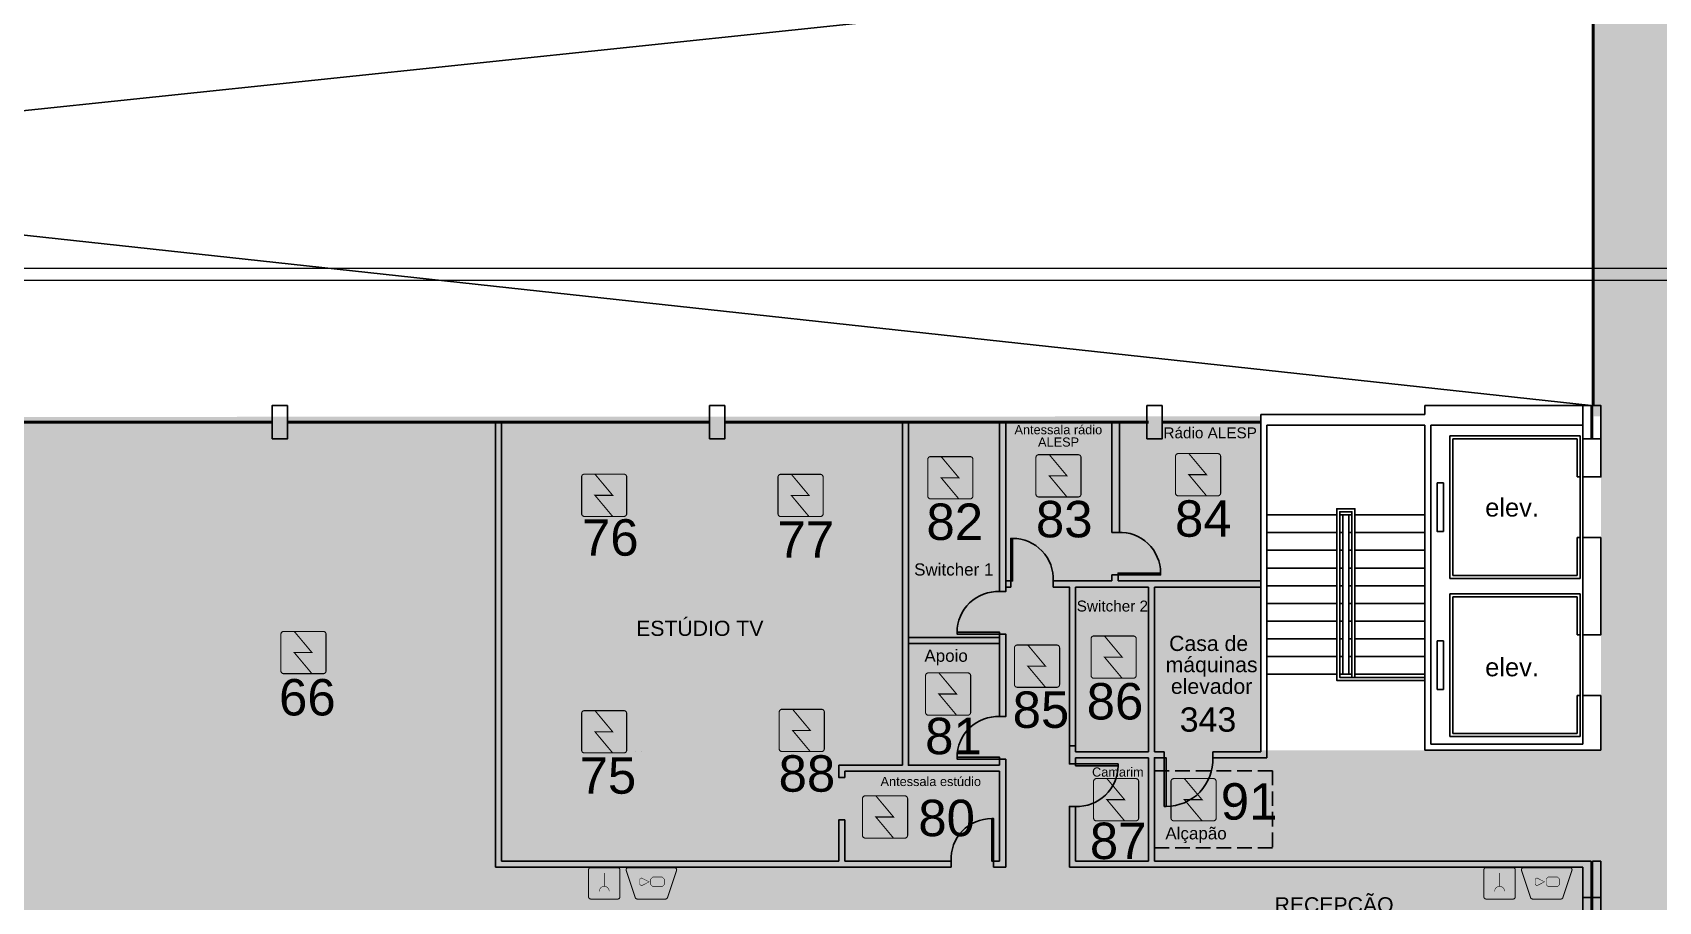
# Model space of a CAD drawing. Header units: metres. Extents: x -331 to 2982, y 362 to 2539.
# Drawn here: x 819.44 to 846.21, y 2187.83 to 2202.14 of the extents above; entities that cross this region are included whole.
import ezdxf
from ezdxf.enums import TextEntityAlignment as Align

# ---------------------------------------------------------------- set-up
doc = ezdxf.new("R2010")
doc.units = ezdxf.units.M
doc.linetypes.add('X3G_ISO02W100', pattern=[0.3, 0.24, -0.06])
doc.layers.get('0').update_dxf_attribs({"color": 251})
for name, color, linetype in [('72_EGR_BASE_PRIMITIVE', 7, 'Continuous'), ('ALV', 251, 'Continuous'), ('CX', 251, 'Continuous'), ('Det', 251, 'Continuous'), ('DET. FUMAÇA', 1, 'Continuous'), ('Div', 251, 'Continuous'), ('Est', 251, 'Continuous'), ('Pis', 251, 'Continuous'), ('SALAS NOVAS', 7, 'Continuous'), ('Texto_Salas', 251, 'Continuous'), ('TXT', 251, 'Continuous'), ('vid', 251, 'Continuous'), ('vis', 251, 'Continuous')]:
    doc.layers.add(name, color=color, linetype=linetype)
doc.layers.add('_corredores', color=251, linetype='Continuous', plot=False)
doc.layers.add('_salas', color=251, linetype='Continuous', plot=False)
doc.styles.add('DESTAQUE', font='arial.ttf', dxfattribs={"height": 0.4})
doc.styles.add('X3G_ENTITY_141EF137', font='arial.ttf', dxfattribs={"height": 0.6})
doc.styles.add('X3G_ENTITY_1421F5E6', font='arial.ttf', dxfattribs={"height": 0.25})
doc.styles.add('X3G_ENTITY_1421F891', font='arial.ttf', dxfattribs={"height": 0.2})
doc.styles.add('X3G_ENTITY_1421FC59', font='arial.ttf', dxfattribs={"height": 0.25})
doc.styles.add('X3G_ENTITY_1421FC9A', font='arial.ttf', dxfattribs={"height": 0.25})
doc.styles.add('X3G_ENTITY_1421FCDB', font='arial.ttf', dxfattribs={"height": 0.25})
doc.styles.add('X3G_ENTITY_142203F4', font='arial.ttf', dxfattribs={"height": 0.6})
doc.styles.add('X3G_ENTITY_14220432', font='arial.ttf', dxfattribs={"height": 0.6})
doc.styles.add('X3G_ENTITY_142204AC', font='arial.ttf', dxfattribs={"height": 0.6})
doc.styles.add('X3G_ENTITY_142204E9', font='arial.ttf', dxfattribs={"height": 0.6})
doc.styles.add('X3G_ENTITY_14220529', font='arial.ttf', dxfattribs={"height": 0.6})
doc.styles.add('X3G_ENTITY_14220567', font='arial.ttf', dxfattribs={"height": 0.6})
doc.styles.add('X3G_ENTITY_142205A5', font='arial.ttf', dxfattribs={"height": 0.6})
doc.styles.add('X3G_ENTITY_142205E3', font='arial.ttf', dxfattribs={"height": 0.6})
doc.styles.add('X3G_ENTITY_14220621', font='arial.ttf', dxfattribs={"height": 0.6})
doc.styles.add('X3G_ENTITY_1422065F', font='arial.ttf', dxfattribs={"height": 0.6})
doc.styles.add('X3G_ENTITY_1422069D', font='arial.ttf', dxfattribs={"height": 0.6})
doc.styles.add('X3G_ENTITY_142206DB', font='arial.ttf', dxfattribs={"height": 0.6})
doc.styles.add('X3G_ENTITY_14220737', font='arial.ttf', dxfattribs={"height": 0.25})
doc.styles.add('X3G_ENTITY_14220776', font='arial.ttf', dxfattribs={"height": 0.2})
doc.styles.add('X3G_ENTITY_142207B3', font='arial.ttf', dxfattribs={"height": 0.15})
doc.styles.add('X3G_ENTITY_142207F2', font='arial.ttf', dxfattribs={"height": 0.15})
doc.styles.add('X3G_ENTITY_14220831', font='arial.ttf', dxfattribs={"height": 0.18})
doc.styles.add('X3G_ENTITY_14220870', font='arial.ttf', dxfattribs={"height": 0.18})
doc.styles.add('X3G_ENTITY_142208AD', font='arial.ttf', dxfattribs={"height": 0.2})
doc.styles.add('X3G_ENTITY_14220928', font='arial.ttf', dxfattribs={"height": 0.15})
doc.styles.add('X3G_ENTITY_14220967', font='arial.ttf', dxfattribs={"height": 0.15})
doc.styles.add('X3G_ENTITY_14222ABC', font='arial.ttf', dxfattribs={"height": 0.6})
doc.styles.add('X3G_ENTITY_14222B38', font='arial.ttf', dxfattribs={"height": 0.4})

# ---------------------------------------------------------------- blocks, each defined once
blk = doc.blocks.new('Detector de fumaça')
at = {"layer": 'DET. FUMAÇA', "linetype": 'Continuous', "lineweight": 15, "const_width": 0.0187}
blk.add_lwpolyline([(774.599, 539.816), (775.249, 539.816, -0.414214), (775.296, 539.769), (775.296, 539.167, -0.414214), (775.249, 539.12), (774.599, 539.12, -0.414214), (774.553, 539.167), (774.553, 539.769, -0.414214)], format="xyb", close=True, dxfattribs=at)
blk.add_lwpolyline([(774.773, 539.816), (775.064, 539.468), (774.773, 539.468), (775.064, 539.12)], dxfattribs=at)
blk = doc.blocks.new('7c093587-be9b-4e51-a78e-42ca17a7b18c')
at = {"layer": 'CX', "color": 251, "ltscale": 8}
blk.add_lwpolyline([(762.059, 2209.711), (762.089, 2209.711), (762.089, 2209.011), (762.059, 2209.011)], close=True, dxfattribs=at)
blk.add_arc((762.089, 2209.682), 0.671, 270, 2.5089, dxfattribs=at)
blk = doc.blocks.new('1d7769ca-ea51-4622-a3d1-fe3b98f8217b')
at = {"layer": 'CX', "color": 251, "ltscale": 8}
blk.add_lwpolyline([(762.059, 2209.711), (762.089, 2209.711), (762.089, 2209.011), (762.059, 2209.011)], close=True, dxfattribs=at)
blk.add_arc((762.089, 2209.682), 0.671, 269.9984, 2.5211, dxfattribs=at)

msp = doc.modelspace()

# ---------------------------------------------------------------- hatches: boundary and pattern name
at = {"layer": '_corredores', "transparency": 33554508}
h = msp.add_hatch(color=256, dxfattribs=at)
h.dxf.hatch_style = 1
h.paths.add_polyline_path([(851.611, 2224.542), (870.381, 2224.542), (870.381, 2226.378), (870.191, 2226.378), (870.191, 2226.575), (870.005, 2226.762), (866.306, 2226.763), (866.29, 2226.729), (866.185, 2226.811), (865.424, 2227.572), (863.996, 2227.572), (862.567, 2227.572), (861.757, 2226.763), (861.722, 2226.763), (861.718, 2226.762), (861.705, 2226.761), (861.687, 2226.761), (858.092, 2226.763), (857.746, 2226.416), (857.399, 2226.763), (853.806, 2226.763), (853.79, 2226.729), (853.686, 2226.811), (852.924, 2227.572), (851.496, 2227.572), (849.749, 2227.572), (849.749, 2226.812), (849.609, 2226.812), (849.609, 2229.892), (844.805, 2229.892), (844.805, 2226.871), (844.864, 2226.812), (845.246, 2227.194), (845.628, 2226.812), (845.246, 2226.43), (844.805, 2226.871), (844.805, 2226.753), (844.815, 2226.763), (840.708, 2226.763), (840.376, 2226.43), (840.043, 2226.763), (836.436, 2226.763), (836.42, 2226.729), (836.316, 2226.811), (835.554, 2227.572), (834.126, 2227.572), (832.698, 2227.572), (831.888, 2226.763), (831.852, 2226.763), (831.849, 2226.762), (831.835, 2226.761), (831.817, 2226.761), (828.223, 2226.763), (827.876, 2226.416), (827.529, 2226.763), (823.936, 2226.763), (823.92, 2226.729), (823.815, 2226.811), (823.054, 2227.572), (821.626, 2227.572), (820.197, 2227.572), (819.387, 2226.763), (819.352, 2226.763), (819.348, 2226.762), (819.335, 2226.761), (819.317, 2226.761), (815.722, 2226.763), (815.376, 2226.416), (815.029, 2226.763), (811.436, 2226.763), (811.42, 2226.729), (811.315, 2226.811), (810.554, 2227.572), (809.126, 2227.572), (807.697, 2227.572), (806.887, 2226.763), (806.852, 2226.763), (806.848, 2226.762), (806.835, 2226.761), (806.817, 2226.761), (803.222, 2226.763), (802.876, 2226.416), (802.529, 2226.763), (798.936, 2226.763), (798.92, 2226.729), (798.815, 2226.811), (798.054, 2227.572), (796.626, 2227.572), (795.197, 2227.572), (794.387, 2226.763), (794.352, 2226.763), (794.348, 2226.762), (794.335, 2226.761), (794.317, 2226.761), (790.722, 2226.763), (790.376, 2226.416), (790.029, 2226.763), (786.436, 2226.763), (786.42, 2226.729), (786.315, 2226.811), (785.554, 2227.572), (784.126, 2227.572), (782.697, 2227.572), (781.887, 2226.763), (781.852, 2226.763), (781.848, 2226.762), (781.835, 2226.761), (781.817, 2226.761), (778.222, 2226.763), (777.876, 2226.416), (777.529, 2226.763), (773.936, 2226.763), (773.92, 2226.729), (773.816, 2226.811), (773.054, 2227.572), (771.626, 2227.572), (770.197, 2227.572), (769.387, 2226.763), (769.352, 2226.763), (769.348, 2226.762), (769.335, 2226.761), (769.317, 2226.761), (765.617, 2226.762), (765.431, 2226.575), (765.431, 2226.378), (765.241, 2226.378), (765.241, 2224.542), (770.086, 2224.542), (770.086, 2214.629), (770.226, 2214.629), (770.226, 2205.509), (767.338, 2205.509), (767.338, 2207.704), (766.211, 2207.704), (766.211, 2205.509), (751.111, 2205.509), (751.111, 2210.741), (749.911, 2210.741), (749.911, 2205.509), (746.061, 2205.509), (746.061, 2201.894), (748.431, 2201.894), (748.431, 2203.594), (748.031, 2203.594), (748.031, 2203.794), (754.456, 2203.794), (754.456, 2203.594), (754.131, 2203.594), (754.131, 2201.894), (754.456, 2201.894), (754.456, 2201.694), (754.456, 2201.169), (757.956, 2201.169), (757.956, 2203.569), (757.956, 2203.769), (768.011, 2203.769), (768.011, 2203.749), (768.816, 2203.749), (768.816, 2195.789), (767.986, 2195.789), (767.986, 2195.769), (762.346, 2195.769), (761.071, 2195.769), (761.071, 2193.044), (754.156, 2193.044), (752.481, 2193.044), (752.481, 2160.519), (752.481, 2157.069), (754.081, 2157.069), (754.081, 2160.544), (753.906, 2160.544), (753.906, 2163.419), (754.171, 2163.419), (754.171, 2187.629), (760.806, 2187.629), (760.806, 2187.719), (773.011, 2187.719), (775.861, 2187.719), (782.791, 2187.719), (782.791, 2190.319), (775.861, 2190.319), (772.986, 2190.319), (772.986, 2195.79), (771.756, 2195.789), (771.756, 2203.744), (773.121, 2203.744), (773.121, 2203.829), (845.141, 2203.829), (845.141, 2195.819), (845.261, 2195.819), (845.261, 2190.319), (839.761, 2190.319), (839.761, 2188.494), (845.261, 2188.494), (845.261, 2187.569), (849.661, 2187.569), (849.661, 2185.094), (852.261, 2185.094), (852.261, 2183.894), (853.061, 2183.894), (853.061, 2176.889), (852.261, 2176.889), (852.261, 2175.254), (853.061, 2175.254), (853.061, 2168.394), (852.261, 2168.394), (852.261, 2166.994), (853.061, 2166.994), (853.061, 2159.489), (825.261, 2159.489), (825.261, 2158.669), (814.561, 2158.669), (814.561, 2159.469), (811.031, 2159.469), (811.031, 2158.069), (813.081, 2158.069), (813.081, 2157.769), (812.881, 2157.769), (812.881, 2156.869), (827.081, 2156.869), (827.081, 2158.069), (854.661, 2158.069), (854.661, 2183.893), (855.756, 2183.893), (855.756, 2184.657), (854.661, 2184.657), (854.661, 2186.757), (855.756, 2186.757), (855.756, 2187.519), (852.011, 2187.519), (852.011, 2187.719), (870.321, 2187.719), (870.321, 2195.769), (866.411, 2195.769), (866.411, 2195.773), (852.411, 2195.789), (852.411, 2195.699), (852.411, 2190.369), (849.561, 2190.369), (849.561, 2205.509), (845.001, 2205.509), (845.001, 2208.659), (849.561, 2208.659), (849.561, 2208.919), (849.561, 2212.194), (852.211, 2212.194), (852.211, 2214.629), (851.611, 2214.629)])
h.paths.add_polyline_path([(845.931, 2221.609), (845.47, 2221.609), (845.47, 2222.029), (843.97, 2222.029), (843.97, 2221.609), (843.95, 2220.109), (845.93, 2220.109), (845.931, 2214.629), (846.008, 2214.629), (846.008, 2210.809), (843.811, 2210.809), (843.811, 2205.509), (835.011, 2205.509), (835.011, 2210.809), (833.811, 2210.809), (833.811, 2205.509), (825.011, 2205.509), (825.011, 2210.809), (823.811, 2210.809), (823.811, 2205.509), (815.011, 2205.509), (815.011, 2210.809), (813.811, 2210.809), (813.811, 2205.509), (805.011, 2205.509), (805.011, 2210.809), (803.811, 2210.809), (803.811, 2205.509), (795.011, 2205.509), (795.011, 2210.809), (793.811, 2210.809), (793.811, 2205.509), (785.011, 2205.509), (785.011, 2210.809), (783.811, 2210.809), (783.811, 2205.509), (775.011, 2205.509), (775.011, 2210.809), (773.981, 2210.809), (773.981, 2205.509), (773.196, 2205.509), (773.196, 2214.629), (773.126, 2214.629), (773.125, 2220.109), (775.146, 2220.109), (775.146, 2221.609), (775.126, 2221.609), (775.126, 2222.029), (773.626, 2222.029), (773.626, 2221.609), (773.166, 2221.609), (773.166, 2224.542), (845.931, 2224.541)], flags=16)
h.paths.add_polyline_path([(851.496, 2226.43), (851.114, 2226.812), (851.496, 2227.194), (851.878, 2226.812)], flags=16)
h.paths.add_polyline_path([(834.508, 2226.812), (834.126, 2226.43), (833.744, 2226.812), (834.126, 2227.194)], flags=16)
h.paths.add_polyline_path([(863.614, 2226.812), (863.996, 2227.194), (864.378, 2226.812), (863.996, 2226.43)], flags=16)
h.paths.add_polyline_path([(822.008, 2226.812), (821.626, 2226.43), (821.244, 2226.812), (821.626, 2227.194)], flags=16)
h.paths.add_polyline_path([(864.389, 2190.556), (864.551, 2190.634), (864.712, 2190.35), (866.013, 2191.248, -0.431733), (866.332, 2192.391), (865.598, 2193.79), (865.28, 2193.589), (865.172, 2193.734, -2.788173)], flags=16)
h.paths.add_polyline_path([(809.508, 2226.812), (809.126, 2226.43), (808.744, 2226.812), (809.126, 2227.194)], flags=16)
h.paths.add_polyline_path([(797.008, 2226.812), (796.626, 2226.43), (796.244, 2226.812), (796.626, 2227.194)], flags=16)
h.paths.add_polyline_path([(784.507, 2226.812), (784.126, 2226.43), (783.744, 2226.812), (784.126, 2227.194)], flags=16)
h.paths.add_polyline_path([(772.008, 2226.812), (771.626, 2226.43), (771.244, 2226.812), (771.626, 2227.194)], flags=16)
h.paths.add_polyline_path([(767.557, 2193.922), (767.41, 2193.819), (767.205, 2194.063), (766.31, 2193.169, -0.414214), (766.31, 2192.369), (767.205, 2191.475), (767.41, 2191.719), (767.557, 2191.616, -3.171595)], flags=16)
at = {"layer": '_salas', "transparency": 33554559}
h = msp.add_hatch(color=256, dxfattribs=at)
h.dxf.hatch_style = 1
h.paths.add_polyline_path([(839.661, 2195.817), (775.861, 2195.791), (775.861, 2190.319), (782.791, 2190.319), (782.791, 2187.719), (775.861, 2187.719), (775.861, 2183.019), (799.661, 2183.019), (799.661, 2183.219), (799.261, 2183.219), (799.261, 2187.519), (806.361, 2187.519), (806.361, 2184.769), (809.061, 2184.769), (809.061, 2184.569), (810.961, 2184.569), (810.961, 2185.099), (815.161, 2185.099), (815.161, 2187.419), (817.261, 2187.419), (817.261, 2185.099), (839.261, 2185.094), (839.261, 2182.894), (845.151, 2182.894), (845.151, 2159.489), (853.061, 2159.489), (853.061, 2166.994), (852.261, 2166.994), (852.261, 2168.394), (853.061, 2168.394), (853.061, 2175.254), (852.261, 2175.254), (852.261, 2176.889), (853.061, 2176.889), (853.061, 2183.894), (852.261, 2183.894), (852.261, 2185.094), (849.661, 2185.094), (849.661, 2187.569), (845.261, 2187.569), (845.261, 2188.494), (839.761, 2188.494), (839.761, 2190.319), (839.661, 2190.319)])

# ---------------------------------------------------------------- linework, layer by layer
at = {"color": 1, "true_color": 0xe60000, "const_width": 0.0172}
for points in [[(829.074, 2187.871), (828.627, 2187.871, -0.414214), (828.593, 2187.906), (828.593, 2188.353, -0.414214), (828.627, 2188.387), (829.074, 2188.387, -0.414214), (829.109, 2188.353), (829.109, 2187.906, -0.414214)], [(830.009, 2188.387), (829.244, 2188.387, 0.511918), (829.212, 2188.342), (829.361, 2187.895, 0.322823), (829.394, 2187.871), (829.86, 2187.871, 0.322823), (829.892, 2187.895), (830.041, 2188.342, 0.511918)], [(843.814, 2187.871), (843.367, 2187.871, -0.414214), (843.332, 2187.906), (843.332, 2188.353, -0.414214), (843.367, 2188.387), (843.814, 2188.387, -0.414214), (843.848, 2188.353), (843.848, 2187.906, -0.414214)], [(844.748, 2188.387), (843.984, 2188.387, 0.511918), (843.951, 2188.342), (844.1, 2187.895, 0.322823), (844.133, 2187.871), (844.599, 2187.871, 0.322823), (844.632, 2187.895), (844.781, 2188.342, 0.511918)]]:
    msp.add_lwpolyline(points, format="xyb", close=True, dxfattribs=at)
at = {"color": 1, "true_color": 0xe60000, "const_width": 0.0086}
for points in [[(828.851, 2188.298), (828.851, 2188.08)], [(843.59, 2188.298), (843.59, 2188.08)], [(828.932, 2188), (828.93, 2188.017), (828.924, 2188.036), (828.917, 2188.047), (828.903, 2188.062), (828.895, 2188.067), (828.882, 2188.074), (828.871, 2188.078), (828.855, 2188.08), (828.846, 2188.08), (828.837, 2188.079), (828.818, 2188.073), (828.803, 2188.065), (828.79, 2188.053), (828.78, 2188.038), (828.774, 2188.024), (828.771, 2188.012), (828.77, 2188.005), (828.77, 2187.999)], [(843.671, 2188), (843.669, 2188.017), (843.663, 2188.036), (843.656, 2188.047), (843.642, 2188.062), (843.634, 2188.067), (843.622, 2188.074), (843.61, 2188.078), (843.594, 2188.08), (843.586, 2188.08), (843.576, 2188.079), (843.558, 2188.073), (843.543, 2188.065), (843.53, 2188.053), (843.52, 2188.038), (843.513, 2188.024), (843.511, 2188.012), (843.51, 2188.005), (843.51, 2187.999)]]:
    msp.add_lwpolyline(points, dxfattribs=at)
for points in [[(829.436, 2188.198), (829.436, 2188.109), (829.466, 2188.09), (829.589, 2188.154), (829.466, 2188.217)], [(829.805, 2188.075), (829.651, 2188.075), (829.616, 2188.109), (829.616, 2188.198), (829.651, 2188.233), (829.805, 2188.233), (829.84, 2188.198), (829.84, 2188.109)], [(844.175, 2188.198), (844.175, 2188.109), (844.206, 2188.09), (844.329, 2188.154), (844.206, 2188.217)], [(844.545, 2188.075), (844.39, 2188.075), (844.356, 2188.109), (844.356, 2188.198), (844.39, 2188.233), (844.545, 2188.233), (844.579, 2188.198), (844.579, 2188.109)]]:
    msp.add_lwpolyline(points, close=True, dxfattribs=at)
at = {"layer": '72_EGR_BASE_PRIMITIVE', "color": 251, "linetype": 'Continuous', "lineweight": -3, "true_color": 0x5f5f5f}
for p, q in [((835.46, 2193.108), (835.46, 2195.711)), ((837.809, 2193.008), (836.609, 2193.008)), ((836.609, 2190.296), (836.609, 2193.008)), ((837.309, 2193.208), (837.209, 2193.208)), ((837.209, 2193.208), (837.209, 2193.108)), ((837.209, 2193.108), (837.209, 2193.108)), ((837.209, 2193.108), (837.209, 2193.108)), ((837.309, 2193.208), (837.309, 2193.108)), ((837.309, 2193.108), (837.309, 2193.208)), ((837.309, 2193.108), (837.309, 2193.108)), ((837.309, 2193.108), (839.659, 2193.108)), ((837.809, 2193.008), (837.809, 2193.008)), ((837.809, 2193.008), (837.809, 2193.008)), ((835.36, 2192.262), (835.36, 2190.874)), ((833.859, 2192.077), (835.36, 2192.077)), ((836.609, 2190.396), (836.509, 2190.396)), ((836.609, 2190.396), (836.609, 2190.296)), ((835.36, 2190.074), (835.36, 2190.174)), ((835.36, 2190.174), (835.46, 2190.174)), ((835.46, 2188.496), (835.46, 2190.174)), ((836.609, 2190.296), (837.809, 2190.296)), ((836.609, 2190.196), (837.809, 2190.196)), ((836.609, 2190.066), (836.609, 2190.196)), ((837.809, 2190.196), (837.809, 2188.496)), ((835.36, 2189.974), (832.811, 2189.974)), ((835.36, 2188.496), (835.36, 2189.974)), ((833.11, 2188.496), (833.11, 2188.496)), ((833.11, 2188.496), (833.11, 2188.496)), ((833.809, 2188.496), (833.809, 2188.496)), ((834.159, 2188.496), (834.159, 2188.496)), ((835.23, 2188.496), (835.36, 2188.496)), ((836.609, 2188.496), (836.609, 2188.496)), ((836.609, 2188.496), (836.609, 2188.496)), ((837.809, 2188.496), (837.809, 2188.496)), ((836.509, 2188.396), (844.959, 2188.396))]:
    msp.add_line(p, q, dxfattribs=at)
for points in [[(837.209, 2195.711), (837.209, 2193.908), (837.309, 2193.908)], [(835.36, 2192.932), (835.46, 2192.932), (835.46, 2193.108)], [(835.46, 2193.108), (835.542, 2193.109), (835.542, 2193.008), (835.46, 2193.008)], [(836.509, 2190.396), (836.509, 2193.008), (836.242, 2193.008), (836.242, 2193.109), (837.209, 2193.108)], [(835.36, 2190.074), (833.859, 2190.074), (833.859, 2192.436)], [(835.36, 2192.232), (835.46, 2192.232), (835.46, 2190.874), (835.36, 2190.874)], [(836.509, 2190.396), (836.509, 2190.096), (836.609, 2190.096), (836.609, 2190.196)], [(832.811, 2189.974), (832.811, 2189.874), (832.711, 2189.874), (832.711, 2189.874), (832.711, 2190.074)], [(836.609, 2189.396), (836.509, 2189.396), (836.509, 2188.396)], [(837.809, 2188.496), (836.609, 2188.496), (836.609, 2189.396)], [(832.811, 2188.496), (832.811, 2189.174), (832.711, 2189.174), (832.711, 2188.496)], [(832.811, 2188.496), (834.56, 2188.496), (834.56, 2188.396), (827.059, 2188.396)]]:
    msp.add_lwpolyline(points, dxfattribs=at)
at = {"layer": '72_EGR_BASE_PRIMITIVE', "color": 251, "linetype": 'X3G_ISO02W100', "true_color": 0x5f5f5f, "extrusion": (6.12326e-17, -6.12254e-17, -1)}
msp.add_lwpolyline([(-837.909, 2189.984), (-839.852, 2189.984), (-839.852, 2188.712), (-837.909, 2188.712)], dxfattribs=at)
at = {"layer": '72_EGR_BASE_PRIMITIVE', "color": 251, "true_color": 0x5f5f5f}
for points in [[(833.859, 2192.436, 0), (833.859, 2195.711, 0)], [(835.36, 2192.932, 0), (835.36, 2195.711, 0)], [(837.332, 2193.908, 0), (837.332, 2195.711, 0)], [(835.36, 2188.496, 0), (835.26, 2188.496, 0), (835.26, 2188.396, 0)], [(837.809, 2188.496, 0), (837.009, 2188.496, 0)], [(837.909, 2188.496, 0), (845.099, 2188.496, 0)], [(845.259, 2188.496, 0), (845.119, 2188.496, 0)], [(835.46, 2188.396, 0), (835.26, 2188.396, 0)]]:
    msp.add_polyline3d(points, dxfattribs=at)
msp.add_polyline3d([(835.36, 2192.177, 0), (833.859, 2192.177, 0)], close=True, dxfattribs=at)
at = {"layer": 'ALV', "color": 251}
for p, q in [((844.959, 2195.996), (842.359, 2195.996)), ((844.959, 2195.996), (842.359, 2195.996)), ((842.359, 2195.996), (842.359, 2195.851)), ((827.159, 2188.496), (827.159, 2195.711)), ((842.359, 2195.851), (839.659, 2195.851)), ((839.659, 2195.851), (839.659, 2192.629)), ((839.759, 2190.196), (839.759, 2195.671)), ((839.759, 2195.671), (842.359, 2195.671)), ((842.359, 2190.321), (842.359, 2195.671)), ((842.359, 2195.671), (842.359, 2190.321)), ((842.459, 2190.421), (842.459, 2195.671)), ((844.959, 2195.671), (842.459, 2195.671)), ((842.459, 2190.421), (842.459, 2195.671)), ((842.459, 2195.671), (844.959, 2195.671)), ((844.959, 2194.821), (844.959, 2195.446)), ((845.259, 2195.446), (845.259, 2194.821)), ((845.259, 2194.821), (844.959, 2194.821)), ((827.059, 2193.796), (827.059, 2194.596)), ((844.959, 2192.221), (844.959, 2193.821)), ((844.959, 2193.821), (845.259, 2193.821)), ((845.259, 2193.821), (845.259, 2192.221)), ((837.909, 2193.008), (839.659, 2193.008)), ((837.909, 2190.296), (837.909, 2193.008)), ((839.659, 2192.629), (839.659, 2190.296)), ((845.259, 2192.221), (844.959, 2192.221)), ((844.959, 2191.221), (845.259, 2191.221)), ((844.959, 2190.421), (844.959, 2191.221)), ((845.259, 2191.221), (844.959, 2191.221)), ((844.959, 2191.221), (844.959, 2190.421)), ((845.259, 2191.221), (845.259, 2190.321)), ((845.259, 2190.321), (845.259, 2191.221)), ((842.359, 2190.321), (845.259, 2190.321)), ((842.459, 2190.421), (844.959, 2190.421)), ((844.959, 2190.421), (842.459, 2190.421)), ((838.069, 2190.296), (837.909, 2190.296)), ((838.069, 2190.196), (838.069, 2190.296)), ((839.659, 2190.296), (838.869, 2190.296)), ((838.869, 2190.296), (838.869, 2190.196)), ((838.869, 2190.196), (839.759, 2190.196)), ((845.099, 2187.896), (845.099, 2188.496)), ((845.099, 2188.496), (845.099, 2187.896)), ((845.119, 2188.496), (845.119, 2187.896)), ((845.119, 2188.496), (845.119, 2187.896)), ((845.119, 2188.496), (845.119, 2187.896)), ((845.259, 2187.896), (845.259, 2188.496)), ((845.259, 2187.896), (845.259, 2188.496)), ((844.959, 2188.396), (844.959, 2187.896))]:
    msp.add_line(p, q, dxfattribs=at)
at = {"layer": 'ALV', "color": 251, "linetype": 'Continuous', "lineweight": -3, "true_color": 0x5f5f5f}
for p, q in [((833.76, 2190.074), (833.76, 2195.711)), ((837.809, 2190.296), (837.809, 2193.008)), ((832.711, 2190.074), (833.76, 2190.074)), ((827.159, 2188.496), (832.711, 2188.496)), ((835.46, 2188.396), (835.46, 2188.496))]:
    msp.add_line(p, q, dxfattribs=at)
at = {"layer": 'ALV', "color": 251}
for points in [[(845.259, 2195.446), (844.959, 2195.446), (844.959, 2194.821), (845.259, 2194.821)], [(845.259, 2193.821), (844.959, 2193.821), (844.959, 2192.221), (845.259, 2192.221)]]:
    msp.add_lwpolyline(points, close=True, dxfattribs=at)
for points in [[(827.059, 2193.796), (827.059, 2188.396)], [(829.359, 2190.296), (829.359, 2190.296)], [(829.459, 2190.296), (829.459, 2190.296)], [(845.259, 2188.496), (845.259, 2187.896)], [(844.959, 2188.396), (844.959, 2187.896)]]:
    msp.add_lwpolyline(points, dxfattribs=at)
at = {"layer": 'ALV', "color": 251, "linetype": 'Continuous', "lineweight": -3, "true_color": 0x5f5f5f}
msp.add_lwpolyline([(837.909, 2188.496), (837.909, 2190.196), (838.069, 2190.196)], dxfattribs=at)
at = {"layer": 'CX', "color": 251}
msp.add_lwpolyline([(838.069, 2190.196), (838.099, 2190.196), (838.099, 2189.396), (838.069, 2189.396)], close=True, dxfattribs=at)
msp.add_arc((838.101, 2190.165), 0.769, 269.8478, 2.3415, dxfattribs=at)
at = {"layer": 'Det', "color": 251}
for p, q in [((773.234, 2203.811), (845.099, 2195.996)), ((773.119, 2195.996), (844.959, 2203.546))]:
    msp.add_line(p, q, dxfattribs=at)
at = {"layer": 'Div', "color": 230, "linetype": 'Continuous', "lineweight": 0}
for p, q in [((777.963, 2198.258), (871.449, 2198.258)), ((778.163, 2198.058), (871.425, 2198.058))]:
    msp.add_line(p, q, dxfattribs=at)
at = {"layer": 'Est', "color": 251}
for points in [[(823.384, 2195.446), (823.384, 2195.996), (823.634, 2195.996), (823.634, 2195.446)], [(830.584, 2195.446), (830.584, 2195.996), (830.834, 2195.996), (830.834, 2195.446)], [(837.784, 2195.446), (837.784, 2195.996), (838.034, 2195.996), (838.034, 2195.446)], [(844.959, 2195.446), (844.959, 2195.996), (845.099, 2195.996), (845.099, 2195.446)], [(845.119, 2195.446), (845.119, 2195.996), (845.259, 2195.996), (845.259, 2195.446)], [(844.959, 2187.346), (844.959, 2187.896), (845.099, 2187.896), (845.099, 2187.346)], [(845.119, 2187.346), (845.119, 2187.896), (845.259, 2187.896), (845.259, 2187.346)]]:
    msp.add_lwpolyline(points, close=True, dxfattribs=at)
at = {"layer": 'Pis', "color": 251}
for p, q in [((842.769, 2195.496), (842.769, 2193.146)), ((844.919, 2195.496), (842.769, 2195.496)), ((842.819, 2193.196), (842.819, 2195.446)), ((842.819, 2195.446), (844.869, 2195.446)), ((844.869, 2195.446), (844.869, 2194.821)), ((844.919, 2194.821), (844.919, 2195.496)), ((844.869, 2194.821), (844.919, 2194.821)), ((844.919, 2194.821), (844.919, 2193.821)), ((844.959, 2194.821), (844.959, 2193.821)), ((839.759, 2194.196), (840.909, 2194.196)), ((840.959, 2194.196), (841.159, 2194.196)), ((841.209, 2194.196), (842.359, 2194.196)), ((839.759, 2193.904), (840.909, 2193.904)), ((840.959, 2193.904), (841.009, 2193.904)), ((841.109, 2193.904), (841.159, 2193.904)), ((841.209, 2193.904), (842.359, 2193.904)), ((844.869, 2193.821), (844.919, 2193.821)), ((844.869, 2193.821), (844.869, 2193.196)), ((844.919, 2193.146), (844.919, 2193.821)), ((839.759, 2193.613), (840.909, 2193.613)), ((840.959, 2193.613), (841.009, 2193.613)), ((841.109, 2193.613), (841.159, 2193.613)), ((841.209, 2193.613), (842.359, 2193.613)), ((839.759, 2193.321), (840.909, 2193.321)), ((840.959, 2193.321), (841.009, 2193.321)), ((841.109, 2193.321), (841.159, 2193.321)), ((841.209, 2193.321), (842.359, 2193.321)), ((839.759, 2193.029), (840.909, 2193.029)), ((840.959, 2193.029), (841.009, 2193.029)), ((841.109, 2193.029), (841.159, 2193.029)), ((841.209, 2193.029), (842.359, 2193.029)), ((842.769, 2193.146), (844.919, 2193.146)), ((844.869, 2193.196), (842.819, 2193.196)), ((839.759, 2192.738), (840.909, 2192.738)), ((840.959, 2192.738), (841.009, 2192.738)), ((841.109, 2192.738), (841.159, 2192.738)), ((841.209, 2192.738), (842.359, 2192.738)), ((842.769, 2192.896), (842.769, 2190.546)), ((844.919, 2192.896), (842.769, 2192.896)), ((842.819, 2190.596), (842.819, 2192.846)), ((842.819, 2192.846), (844.869, 2192.846)), ((844.869, 2192.846), (844.869, 2192.221)), ((844.919, 2192.221), (844.919, 2192.896)), ((839.759, 2192.446), (840.909, 2192.446)), ((840.959, 2192.446), (841.009, 2192.446)), ((841.109, 2192.446), (841.159, 2192.446)), ((841.209, 2192.446), (842.359, 2192.446)), ((844.869, 2192.221), (844.919, 2192.221)), ((844.919, 2192.221), (844.919, 2191.221)), ((844.959, 2192.221), (844.959, 2191.221)), ((839.759, 2192.154), (840.909, 2192.154)), ((840.959, 2192.154), (841.009, 2192.154)), ((841.109, 2192.154), (841.159, 2192.154)), ((841.209, 2192.154), (842.359, 2192.154)), ((839.759, 2191.863), (840.909, 2191.863)), ((840.959, 2191.863), (841.009, 2191.863)), ((841.109, 2191.863), (841.159, 2191.863)), ((841.209, 2191.863), (842.359, 2191.863)), ((839.759, 2191.571), (840.909, 2191.571)), ((840.959, 2191.571), (841.159, 2191.571)), ((841.209, 2191.571), (842.359, 2191.571)), ((844.919, 2191.221), (844.869, 2191.221)), ((844.869, 2191.221), (844.869, 2190.596)), ((844.919, 2190.546), (844.919, 2191.221)), ((844.869, 2190.596), (842.819, 2190.596)), ((842.769, 2190.546), (844.919, 2190.546))]:
    msp.add_line(p, q, dxfattribs=at)
for points in [[(842.664, 2193.921), (842.664, 2194.721), (842.564, 2194.721), (842.564, 2193.921)], [(841.109, 2191.571), (841.109, 2194.196), (841.009, 2194.196), (841.009, 2191.571)], [(842.664, 2191.321), (842.664, 2192.121), (842.564, 2192.121), (842.564, 2191.321)]]:
    msp.add_lwpolyline(points, close=True, dxfattribs=at)
at = {"layer": 'TXT', "color": 251}
msp.add_line((827.059, 2194.596), (827.059, 2195.711), dxfattribs=at)
at = {"layer": 'vid', "color": 251}
for p, q in [((845.119, 2195.996), (845.119, 2203.546)), ((845.139, 2195.996), (845.139, 2203.546)), ((823.384, 2195.731), (816.434, 2195.731)), ((823.384, 2195.711), (816.434, 2195.711)), ((830.584, 2195.731), (823.634, 2195.731)), ((830.584, 2195.711), (823.634, 2195.711)), ((837.809, 2195.731), (830.834, 2195.731)), ((837.809, 2195.711), (830.834, 2195.711)), ((839.659, 2195.731), (838.034, 2195.731)), ((839.659, 2195.711), (838.034, 2195.711))]:
    msp.add_line(p, q, dxfattribs=at)
at = {"layer": 'vis', "color": 251}
for p, q in [((841.159, 2191.521), (842.359, 2191.521)), ((841.209, 2191.471), (842.359, 2191.471))]:
    msp.add_line(p, q, dxfattribs=at)
for points in [[(841.209, 2191.521), (841.209, 2194.296), (840.909, 2194.296), (840.909, 2191.471), (841.209, 2191.471)], [(841.209, 2191.471), (841.209, 2191.471)]]:
    msp.add_lwpolyline(points, dxfattribs=at)
msp.add_lwpolyline([(841.159, 2191.521), (841.159, 2194.246), (840.959, 2194.246), (840.959, 2191.521)], close=True, dxfattribs=at)

# ---------------------------------------------------------------- block references
at = {"xscale": -1}
for p, rotation in [((73.483, 4402.82), 180), ((-1374.352, 1430.173), 270), ((-1374.352, 1428.115), 270), ((3046.32, 2952.155), 89.99999999999999)]:
    msp.add_blockref('7c093587-be9b-4e51-a78e-42ca17a7b18c', p, dxfattribs=dict(at, rotation=rotation))
for name, p, rotation in [('1d7769ca-ea51-4622-a3d1-fe3b98f8217b', (3047.02, 1431.149), 90), ('7c093587-be9b-4e51-a78e-42ca17a7b18c', (1597.319, 4398.207), 180)]:
    msp.add_blockref(name, p, dxfattribs=dict(rotation=rotation))
at = {"layer": 'DET. FUMAÇA', "linetype": 'Continuous', "lineweight": 0}
for p in [(59.624, 1655.339), (61.404, 1655.371), (63.702, 1655.389), (53.925, 1655.05), (57.158, 1655.048), (48.975, 1652.461), (62.312, 1652.386), (61.051, 1652.237), (59.587, 1651.778), (53.925, 1651.157), (57.178, 1651.179), (62.353, 1650.038), (63.628, 1650.038), (58.549, 1649.754)]:
    msp.add_blockref('Detector de fumaça', p, dxfattribs=at)

# ---------------------------------------------------------------- texts
at = {"layer": 'Div', "color": 5, "linetype": 'Continuous', "lineweight": 0, "true_color": 0x0000ff, "char_height": 0.6, "attachment_point": 1}
for s, insert, style in [('82', (834.155, 2194.383), 'X3G_ENTITY_142205A5'), ('83', (835.957, 2194.426), 'X3G_ENTITY_142205E3'), ('84', (838.247, 2194.436), 'X3G_ENTITY_14220621'), ('76', (828.484, 2194.124), 'X3G_ENTITY_14220432'), ('77', (831.702, 2194.09), 'X3G_ENTITY_142204AC'), ('66', (823.497, 2191.493), 'X3G_ENTITY_14222ABC'), ('86', (836.793, 2191.427), 'X3G_ENTITY_1422065F'), ('85', (835.574, 2191.289), 'X3G_ENTITY_14220567'), ('81', (834.133, 2190.855), 'X3G_ENTITY_1422069D'), ('75', (828.445, 2190.205), 'X3G_ENTITY_142203F4'), ('88', (831.721, 2190.238), 'X3G_ENTITY_142204E9'), ('91', (839, 2189.778), 'X3G_ENTITY_141EF137'), ('80', (834.021, 2189.506), 'X3G_ENTITY_14220529'), ('87', (836.845, 2189.129), 'X3G_ENTITY_142206DB')]:
    msp.add_mtext_dynamic_manual_height_columns(s, width=13.3188, gutter_width=2.5, heights=[0], dxfattribs=dict(at, insert=insert, style=style))
at = {"layer": 'SALAS NOVAS', "color": 251}
for s, height, style, p in [('ESTÚDIO TV', 0.25, 'X3G_ENTITY_14220737', (830.424, 2192.203)), ('Casa de ', 0.25, 'X3G_ENTITY_1421FC59', (838.849, 2191.955)), ('máquinas', 0.25, 'X3G_ENTITY_1421FC9A', (838.849, 2191.606)), ('elevador', 0.25, 'X3G_ENTITY_1421FCDB', (838.849, 2191.249)), ('343', 0.4, 'X3G_ENTITY_14222B38', (838.79, 2190.626)), ('RECEPÇÃO', 0.25, 'X3G_ENTITY_1421F5E6', (840.865, 2187.65))]:
    msp.add_text(s, height=height, dxfattribs=dict(at, style=style)).set_placement(p, align=Align.CENTER)
at = {"layer": 'Texto_Salas', "color": 251}
for s, height, style, p in [('ALESP', 0.15, 'X3G_ENTITY_142207F2', (835.992, 2195.32)), ('Rádio ALESP', 0.18, 'X3G_ENTITY_14220831', (838.057, 2195.457)), ('elev.', 0.3, 'DESTAQUE', (843.353, 2194.168)), ('Switcher 1', 0.2, 'X3G_ENTITY_14220776', (833.952, 2193.197)), ('Switcher 2', 0.18, 'X3G_ENTITY_14220870', (836.629, 2192.605)), ('Apoio ', 0.2, 'X3G_ENTITY_142208AD', (834.121, 2191.777)), ('elev.', 0.3, 'DESTAQUE', (843.353, 2191.538)), ('Alçapão', 0.2, 'X3G_ENTITY_1421F891', (838.088, 2188.853))]:
    msp.add_text(s, height=height, dxfattribs=dict(at, style=style)).set_placement(p)
at = {"layer": 'Texto_Salas', "color": 251, "char_height": 0.15, "attachment_point": 1}
for s, insert, style in [('Antessala rádio', (835.604, 2195.673), 'X3G_ENTITY_142207B3'), ('Antessala estúdio', (833.399, 2189.881), 'X3G_ENTITY_14220928'), ('Camarim', (836.881, 2190.037), 'X3G_ENTITY_14220967')]:
    msp.add_mtext(s, dxfattribs=dict(at, insert=insert, style=style))

doc.saveas('drawing.dxf')
